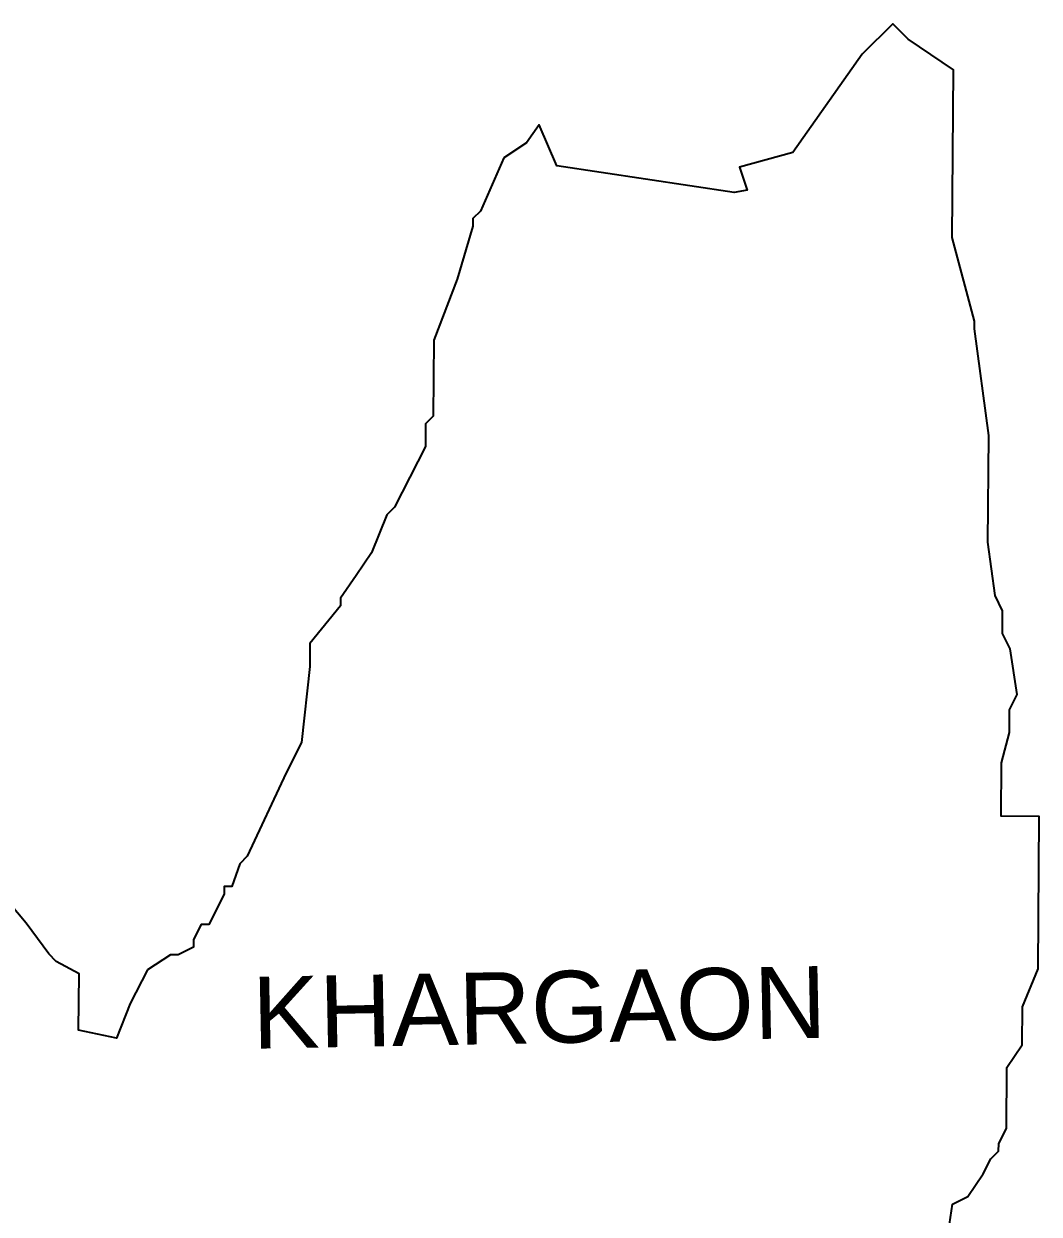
# Model space of a CAD drawing. Header units: metres. Extents: x 286359 to 289434, y 1999636 to 2003304.
# Drawn here: x 287897 to 289434, y 2001501 to 2003304 of the extents above; entities that cross this region are included whole.
import ezdxf

# ---------------------------------------------------------------- set-up
doc = ezdxf.new("R2010")
doc.units = ezdxf.units.M
doc.header["$MEASUREMENT"] = 0
doc.layers.add('VILLAGE BOUNDRY', color=10, linetype='Continuous')
doc.layers.add('VILLAGE NAME', color=250, linetype='Continuous')
doc.styles.get("Standard").update_dxf_attribs({"font": 'simplex.shx'})

msp = doc.modelspace()

# ---------------------------------------------------------------- linework, layer by layer
at = {"layer": 'VILLAGE BOUNDRY'}
msp.add_lwpolyline([(289291.1, 2001436), (289303.3, 2001516.6), (289326.4, 2001528), (289349.7, 2001562.4), (289361.4, 2001585.3), (289373, 2001596.8), (289373.1, 2001608.3), (289384.8, 2001631.3), (289385.5, 2001723.5), (289408.8, 2001757.9), (289409.3, 2001815.5), (289432.7, 2001872.9), (289434.4, 2002103.4), (289376.8, 2002103.9), (289377.4, 2002184.6), (289389.3, 2002230.6), (289389.6, 2002265.1), (289401.3, 2002288.1), (289390.3, 2002357.3), (289378.9, 2002380.5), (289379.1, 2002415.1), (289367.8, 2002438.2), (289356.9, 2002518.9), (289358.1, 2002680.3), (289336.3, 2002841.8), (289336.3, 2002853.4), (289302.7, 2002980.4), (289304.6, 2003233.9), (289235.8, 2003280.6), (289212.9, 2003303.8), (289166.5, 2003258), (289061.6, 2003109), (288980.8, 2003086.5), (288992.1, 2003051.9), (288972.3, 2003048.3), (288704.2, 2003088.6), (288677, 2003151), (288658.3, 2003123.6), (288623.6, 2003100.8), (288588.4, 2003020.3), (288576.8, 2003008.9), (288576.7, 2002997.4), (288553.1, 2002916.9), (288517.8, 2002824.9), (288516.9, 2002709.7), (288505.3, 2002698.2), (288505.1, 2002663.7), (288470, 2002594.8), (288458.3, 2002571.8), (288446.7, 2002560.4), (288423.2, 2002502.9), (288399.9, 2002468.5), (288376.6, 2002434.1), (288376.5, 2002422.6), (288329.9, 2002365.3), (288329.7, 2002330.7), (288317.3, 2002215.6), (288293.9, 2002169.6), (288235.3, 2002043.3), (288223.7, 2002031.8), (288211.9, 2001997.4), (288200.4, 2001997.4), (288200.3, 2001985.9), (288176.9, 2001940), (288165.4, 2001940.1), (288153.7, 2001917.1), (288153.6, 2001905.6), (288130.5, 2001894.2), (288119, 2001894.3), (288084.2, 2001871.5), (288058.1, 2001820.4), (288037.3, 2001768.1), (287979.8, 2001780.1), (287980.4, 2001865.4), (287946, 2001884.1), (287934.5, 2001895.7), (287900.3, 2001942.1), (287831.7, 2002023.2)], dxfattribs=at)

# ---------------------------------------------------------------- texts
at = {"layer": 'VILLAGE NAME', "insert": (288241.7, 2001860.6), "char_height": 108.748, "attachment_point": 1, "rotation": 1.1028}
msp.add_mtext_dynamic_manual_height_columns('{\\fArial|b0|i0|c0|p34;KHARGAON}', width=726.929, gutter_width=543.7, heights=[0], dxfattribs=at)

doc.saveas('drawing.dxf')
